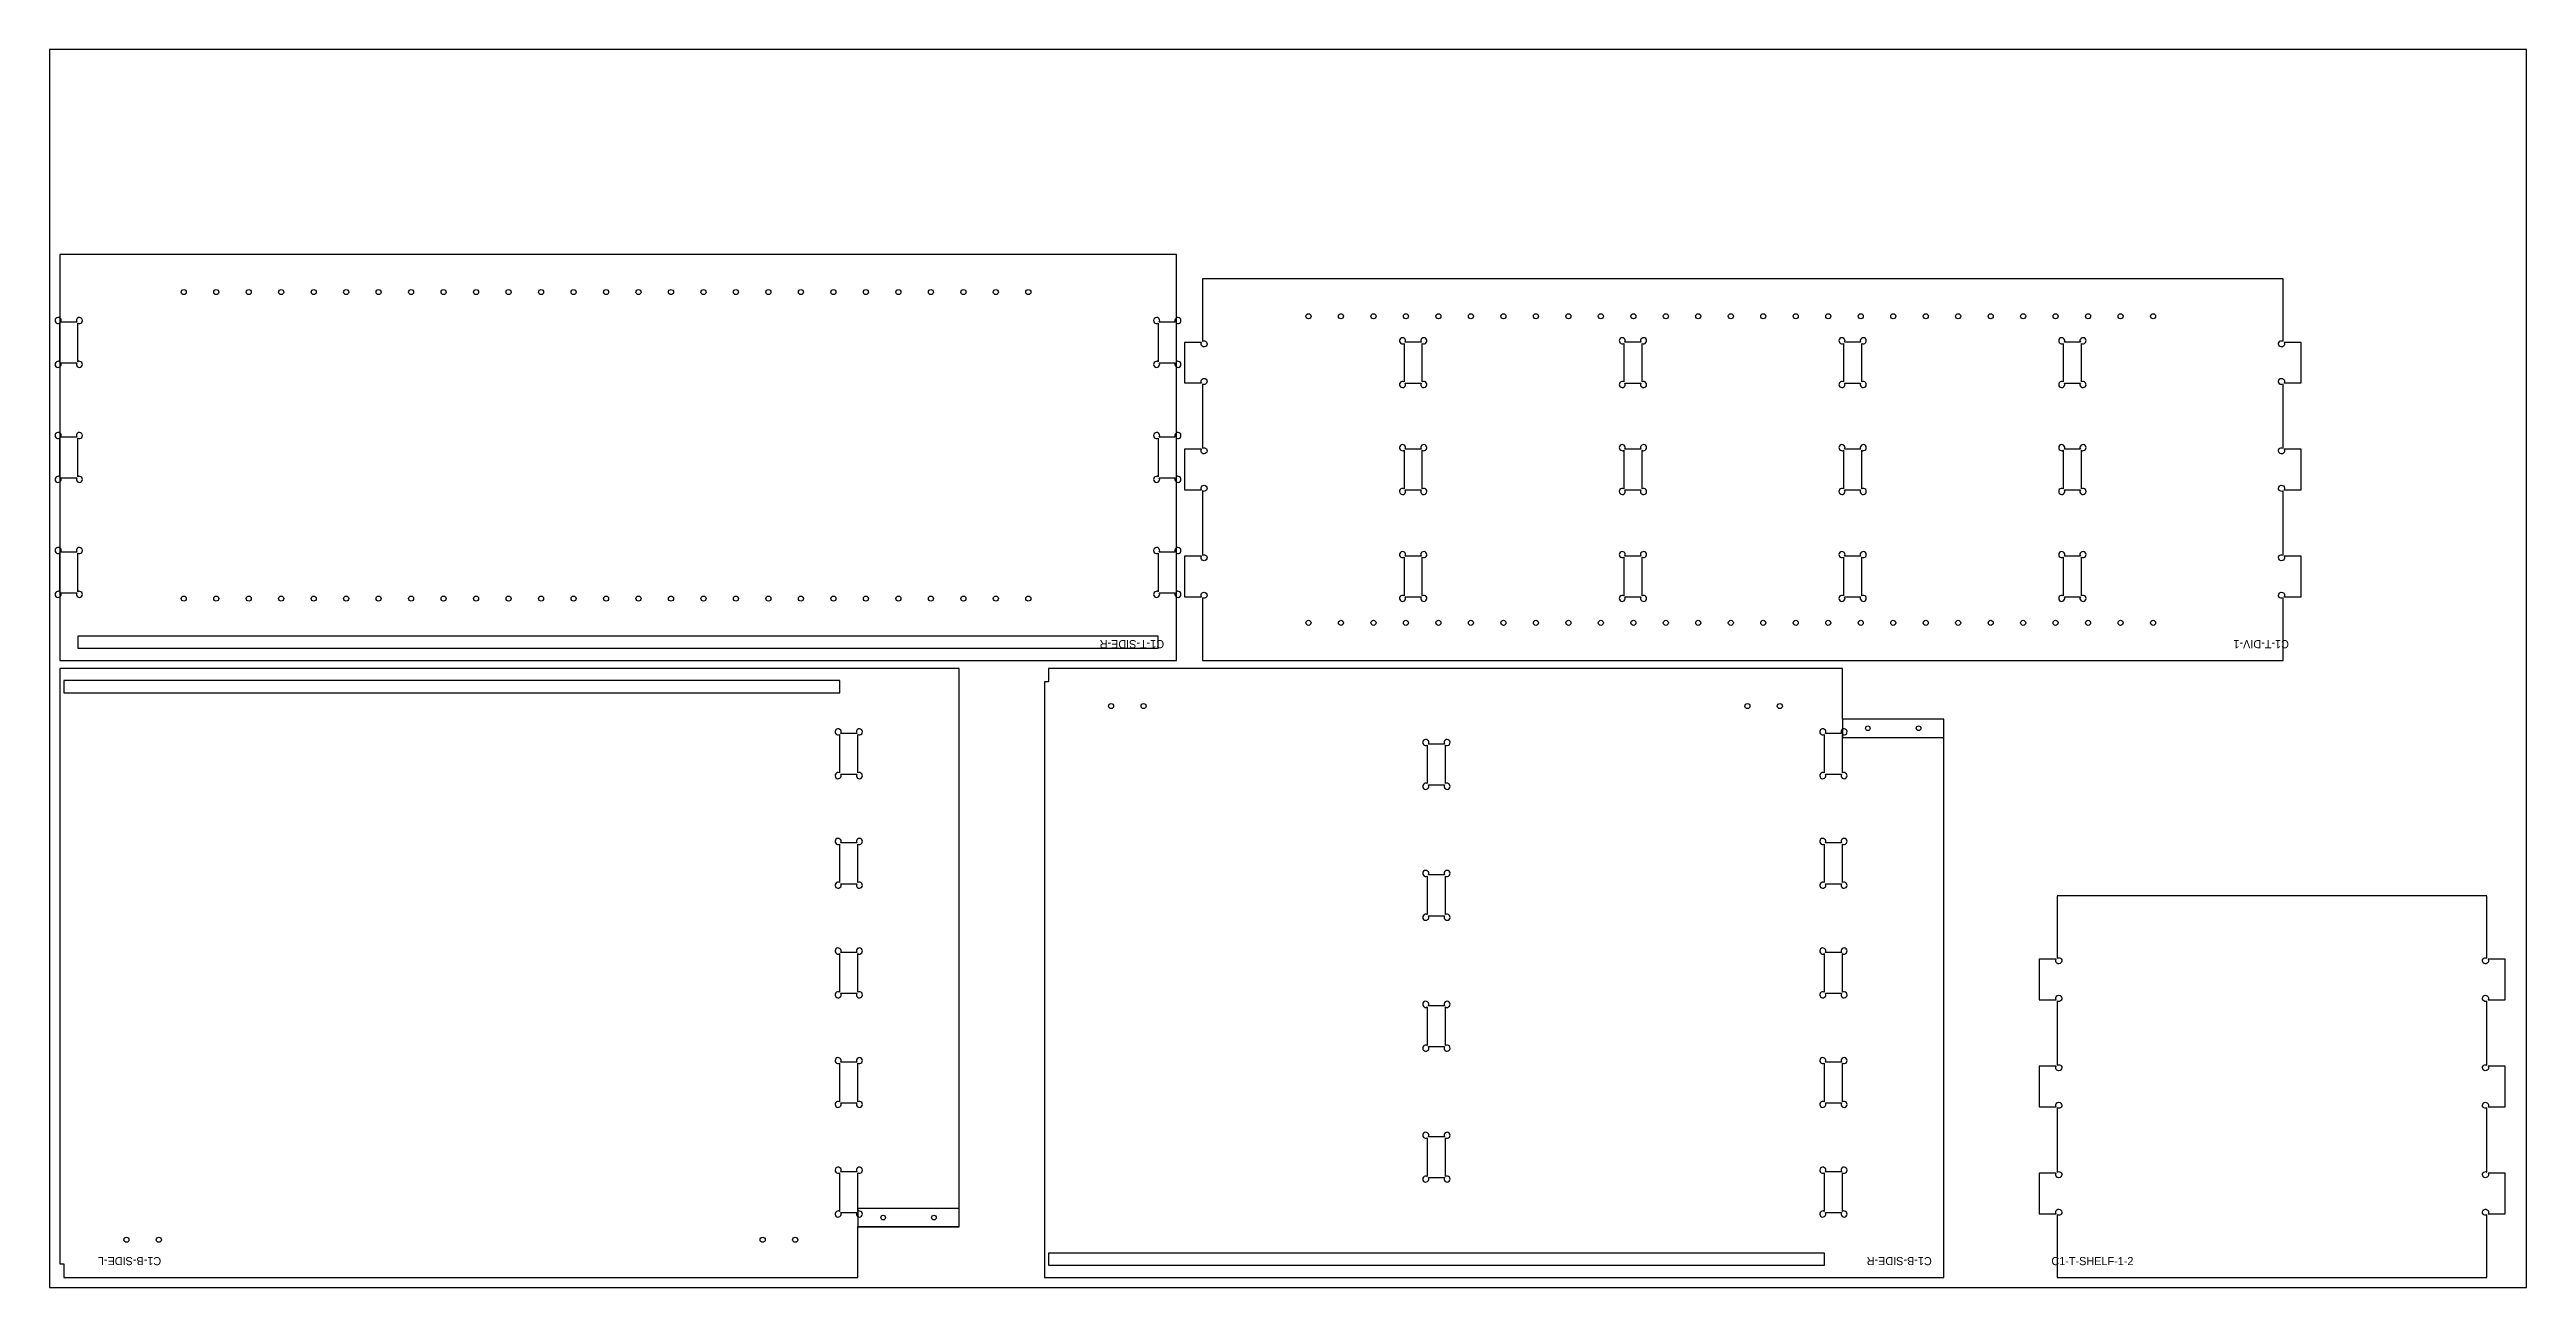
# Model space of a CAD drawing. Header units: millimetres. Extents: x 0 to 2440, y 0 to 1220.
import ezdxf

# ---------------------------------------------------------------- set-up
doc = ezdxf.new("R2010")
doc.units = ezdxf.units.MM
for name, color, linetype in [('DRILL_4.5_THRU', 5, 'CONTINUOUS'), ('DRILL_5_D12', 5, 'CONTINUOUS'), ('LABEL', 8, 'CONTINUOUS'), ('OUTLINE', 7, 'CONTINUOUS'), ('POCKET_D6', 3, 'CONTINUOUS'), ('SHEET', 8, 'CONTINUOUS'), ('THROUGH', 1, 'CONTINUOUS')]:
    doc.layers.add(name, color=color, linetype=linetype)

msp = doc.modelspace()

# ---------------------------------------------------------------- linework, layer by layer
at = {"layer": 'DRILL_4.5_THRU'}
for centre in [(1791.2, 551.1), (1841.2, 551.1), (821.2, 68.9), (871.2, 68.9)]:
    msp.add_circle(centre, 2.25, dxfattribs=at)
at = {"layer": 'DRILL_5_D12'}
for centre in [(132.2, 981), (164.2, 981), (196.2, 981), (228.2, 981), (260.2, 981), (292.2, 981), (324.2, 981), (356.2, 981), (388.2, 981), (420.2, 981), (452.2, 981), (484.2, 981), (516.2, 981), (548.2, 981), (580.2, 981), (612.2, 981), (644.2, 981), (676.2, 981), (708.2, 981), (740.2, 981), (772.2, 981), (804.2, 981), (836.2, 981), (868.2, 981), (900.2, 981), (932.2, 981), (964.2, 981), (1240.2, 957.1), (1272.2, 957.1), (1304.2, 957.1), (1336.2, 957.1), (1368.2, 957.1), (1400.2, 957.1), (1432.2, 957.1), (1464.2, 957.1), (1496.2, 957.1), (1528.2, 957.1), (1560.2, 957.1), (1592.2, 957.1), (1624.2, 957.1), (1656.2, 957.1), (1688.2, 957.1), (1720.2, 957.1), (1752.2, 957.1), (1784.2, 957.1), (1816.2, 957.1), (1848.2, 957.1), (1880.2, 957.1), (1912.2, 957.1), (1944.2, 957.1), (1976.2, 957.1), (2008.2, 957.1), (2040.2, 957.1), (2072.2, 957.1), (132.2, 678.9), (164.2, 678.9), (196.2, 678.9), (228.2, 678.9), (260.2, 678.9), (292.2, 678.9), (324.2, 678.9), (356.2, 678.9), (388.2, 678.9), (420.2, 678.9), (452.2, 678.9), (484.2, 678.9), (516.2, 678.9), (548.2, 678.9), (580.2, 678.9), (612.2, 678.9), (644.2, 678.9), (676.2, 678.9), (708.2, 678.9), (740.2, 678.9), (772.2, 678.9), (804.2, 678.9), (836.2, 678.9), (868.2, 678.9), (900.2, 678.9), (932.2, 678.9), (964.2, 678.9), (1240.2, 655), (1272.2, 655), (1304.2, 655), (1336.2, 655), (1368.2, 655), (1400.2, 655), (1432.2, 655), (1464.2, 655), (1496.2, 655), (1528.2, 655), (1560.2, 655), (1592.2, 655), (1624.2, 655), (1656.2, 655), (1688.2, 655), (1720.2, 655), (1752.2, 655), (1784.2, 655), (1816.2, 655), (1848.2, 655), (1880.2, 655), (1912.2, 655), (1944.2, 655), (1976.2, 655), (2008.2, 655), (2040.2, 655), (2072.2, 655), (1045.7, 573), (1077.7, 573), (1672.5, 573), (1704.5, 573), (75.7, 47), (107.7, 47), (702.5, 47), (734.5, 47)]:
    msp.add_circle(centre, 2.5, dxfattribs=at)
at = {"layer": 'OUTLINE'}
for points in [[(1110, 618), (1110, 1018), (10, 1018), (10, 618)], [(796.2, 10), (796.2, 60), (896.2, 60), (896.2, 610), (10, 610), (10, 23.15), (14, 23.15), (14, 10)], [(1866.2, 10), (1866.2, 560), (1766.2, 560), (1766.2, 610), (984, 610), (984, 596.85), (980, 596.85), (980, 10)]]:
    msp.add_lwpolyline(points, close=True, dxfattribs=at)
for points in [[(2200.2, 618), (2200.2, 679.585257, -7.595754), (2201.298076, 680.683333), (2218, 680.683333), (2218, 720.683333), (2201.298076, 720.683333, -7.595754), (2200.2, 721.78141), (2200.2, 784.951924, -7.595754), (2201.298076, 786.05), (2218, 786.05), (2218, 826.05), (2201.298076, 826.05, -7.595754), (2200.2, 827.148076), (2200.2, 890.31859, -7.595754), (2201.298076, 891.416667), (2218, 891.416667), (2218, 931.416667), (2201.298076, 931.416667, -7.595754), (2200.2, 932.514743), (2200.2, 994.1), (1135.8, 994.1), (1135.8, 932.514743, -7.595754), (1134.701924, 931.416667), (1118, 931.416667), (1118, 891.416667), (1134.701924, 891.416667, -7.595754), (1135.8, 890.31859), (1135.8, 827.148076, -7.595754), (1134.701924, 826.05), (1118, 826.05), (1118, 786.05), (1134.701924, 786.05, -7.595754), (1135.8, 784.951924), (1135.8, 721.78141, -7.595754), (1134.701924, 720.683333), (1118, 720.683333), (1118, 680.683333), (1134.701924, 680.683333, -7.595754), (1135.8, 679.585257), (1135.8, 618)], [(1977.8, 10), (2401.1, 10), (2401.1, 71.585257, -7.595754), (2402.198076, 72.683333), (2418.9, 72.683333), (2418.9, 112.683333), (2402.198076, 112.683333, -7.595754), (2401.1, 113.78141), (2401.1, 176.951924, -7.595754), (2402.198076, 178.05), (2418.9, 178.05), (2418.9, 218.05), (2402.198076, 218.05, -7.595754), (2401.1, 219.148076), (2401.1, 282.31859, -7.595754), (2402.198076, 283.416667), (2418.9, 283.416667), (2418.9, 323.416667), (2402.198076, 323.416667, -7.595754), (2401.1, 324.514743), (2401.1, 386.1), (1977.8, 386.1), (1977.8, 324.514743, -7.595754), (1976.701924, 323.416667), (1960, 323.416667), (1960, 283.416667), (1976.701924, 283.416667, -7.595754), (1977.8, 282.31859), (1977.8, 219.148076, -7.595754), (1976.701924, 218.05), (1960, 218.05), (1960, 178.05), (1976.701924, 178.05, -7.595754), (1977.8, 176.951924), (1977.8, 113.78141, -7.595754), (1976.701924, 112.683333), (1960, 112.683333), (1960, 72.683333), (1976.701924, 72.683333, -7.595754), (1977.8, 71.585257)]]:
    msp.add_lwpolyline(points, format="xyb", close=True, dxfattribs=at)
at = {"layer": 'POCKET_D6'}
for points in [[(1092.2, 629.925), (1092.2, 641.975), (27.8, 641.975), (27.8, 629.925)], [(778.4, 586.025), (778.4, 598.075), (14, 598.075), (14, 586.025)], [(1866.2, 542.125), (1866.2, 560.075), (1766.2, 560.075), (1766.2, 542.125)], [(896.2, 59.925), (896.2, 77.875), (796.2, 77.875), (796.2, 59.925)], [(1748.4, 21.925), (1748.4, 33.975), (984, 33.975), (984, 21.925)]]:
    msp.add_lwpolyline(points, close=True, dxfattribs=at)
at = {"layer": 'SHEET'}
msp.add_lwpolyline([(0, 0), (2440, 0), (2440, 1220), (0, 1220)], close=True, dxfattribs=at)
at = {"layer": 'THROUGH'}
for points in [[(26.776924, 911.258333, 7.595754), (27.875, 912.35641), (27.875, 950.310257, 7.595754), (26.776924, 951.408333), (11.023076, 951.408333, 7.595754), (9.925, 950.310257), (9.925, 912.35641, 7.595754), (11.023076, 911.258333)], [(1108.976924, 911.258333, 7.595754), (1110.075, 912.35641), (1110.075, 950.310257, 7.595754), (1108.976924, 951.408333), (1093.223076, 951.408333, 7.595754), (1092.125, 950.310257), (1092.125, 912.35641, 7.595754), (1093.223076, 911.258333)], [(1351.216924, 891.341667, 7.595754), (1352.315, 892.439743), (1352.315, 930.39359, 7.595754), (1351.216924, 931.491667), (1335.463076, 931.491667, 7.595754), (1334.365, 930.39359), (1334.365, 892.439743, 7.595754), (1335.463076, 891.341667)], [(1567.656924, 891.341667, 7.595754), (1568.755, 892.439743), (1568.755, 930.39359, 7.595754), (1567.656924, 931.491667), (1551.903076, 931.491667, 7.595754), (1550.805, 930.39359), (1550.805, 892.439743, 7.595754), (1551.903076, 891.341667)], [(1784.096924, 891.341667, 7.595754), (1785.195, 892.439743), (1785.195, 930.39359, 7.595754), (1784.096924, 931.491667), (1768.343076, 931.491667, 7.595754), (1767.245, 930.39359), (1767.245, 892.439743, 7.595754), (1768.343076, 891.341667)], [(2000.536924, 891.341667, 7.595754), (2001.635, 892.439743), (2001.635, 930.39359, 7.595754), (2000.536924, 931.491667), (1984.783076, 931.491667, 7.595754), (1983.685, 930.39359), (1983.685, 892.439743, 7.595754), (1984.783076, 891.341667)], [(26.776924, 797.925, 7.595754), (27.875, 799.023076), (27.875, 836.976924, 7.595754), (26.776924, 838.075), (11.023076, 838.075, 7.595754), (9.925, 836.976924), (9.925, 799.023076, 7.595754), (11.023076, 797.925)], [(1108.976924, 797.925, 7.595754), (1110.075, 799.023076), (1110.075, 836.976924, 7.595754), (1108.976924, 838.075), (1093.223076, 838.075, 7.595754), (1092.125, 836.976924), (1092.125, 799.023076, 7.595754), (1093.223076, 797.925)], [(1351.216924, 785.975, 7.595754), (1352.315, 787.073076), (1352.315, 825.026924, 7.595754), (1351.216924, 826.125), (1335.463076, 826.125, 7.595754), (1334.365, 825.026924), (1334.365, 787.073076, 7.595754), (1335.463076, 785.975)], [(1567.656924, 785.975, 7.595754), (1568.755, 787.073076), (1568.755, 825.026924, 7.595754), (1567.656924, 826.125), (1551.903076, 826.125, 7.595754), (1550.805, 825.026924), (1550.805, 787.073076, 7.595754), (1551.903076, 785.975)], [(1784.096924, 785.975, 7.595754), (1785.195, 787.073076), (1785.195, 825.026924, 7.595754), (1784.096924, 826.125), (1768.343076, 826.125, 7.595754), (1767.245, 825.026924), (1767.245, 787.073076, 7.595754), (1768.343076, 785.975)], [(2000.536924, 785.975, 7.595754), (2001.635, 787.073076), (2001.635, 825.026924, 7.595754), (2000.536924, 826.125), (1984.783076, 826.125, 7.595754), (1983.685, 825.026924), (1983.685, 787.073076, 7.595754), (1984.783076, 785.975)], [(26.776924, 684.591667, 7.595754), (27.875, 685.689743), (27.875, 723.64359, 7.595754), (26.776924, 724.741667), (11.023076, 724.741667, 7.595754), (9.925, 723.64359), (9.925, 685.689743, 7.595754), (11.023076, 684.591667)], [(1108.976924, 684.591667, 7.595754), (1110.075, 685.689743), (1110.075, 723.64359, 7.595754), (1108.976924, 724.741667), (1093.223076, 724.741667, 7.595754), (1092.125, 723.64359), (1092.125, 685.689743, 7.595754), (1093.223076, 684.591667)], [(1351.216924, 680.608333, 7.595754), (1352.315, 681.70641), (1352.315, 719.660257, 7.595754), (1351.216924, 720.758333), (1335.463076, 720.758333, 7.595754), (1334.365, 719.660257), (1334.365, 681.70641, 7.595754), (1335.463076, 680.608333)], [(1567.656924, 680.608333, 7.595754), (1568.755, 681.70641), (1568.755, 719.660257, 7.595754), (1567.656924, 720.758333), (1551.903076, 720.758333, 7.595754), (1550.805, 719.660257), (1550.805, 681.70641, 7.595754), (1551.903076, 680.608333)], [(1784.096924, 680.608333, 7.595754), (1785.195, 681.70641), (1785.195, 719.660257, 7.595754), (1784.096924, 720.758333), (1768.343076, 720.758333, 7.595754), (1767.245, 719.660257), (1767.245, 681.70641, 7.595754), (1768.343076, 680.608333)], [(2000.536924, 680.608333, 7.595754), (2001.635, 681.70641), (2001.635, 719.660257, 7.595754), (2000.536924, 720.758333), (1984.783076, 720.758333, 7.595754), (1983.685, 719.660257), (1983.685, 681.70641, 7.595754), (1984.783076, 680.608333)], [(795.176924, 505.925, 7.595754), (796.275, 507.023076), (796.275, 544.976924, 7.595754), (795.176924, 546.075), (779.423076, 546.075, 7.595754), (778.325, 544.976924), (778.325, 507.023076, 7.595754), (779.423076, 505.925)], [(1374.076924, 495.4125, 7.595754), (1375.175, 496.510576), (1375.175, 534.464424, 7.595754), (1374.076924, 535.5625), (1358.323076, 535.5625, 7.595754), (1357.225, 534.464424), (1357.225, 496.510576, 7.595754), (1358.323076, 495.4125)], [(1765.176924, 505.925, 7.595754), (1766.275, 507.023076), (1766.275, 544.976924, 7.595754), (1765.176924, 546.075), (1749.423076, 546.075, 7.595754), (1748.325, 544.976924), (1748.325, 507.023076, 7.595754), (1749.423076, 505.925)], [(795.176924, 397.925, 7.595754), (796.275, 399.023076), (796.275, 436.976924, 7.595754), (795.176924, 438.075), (779.423076, 438.075, 7.595754), (778.325, 436.976924), (778.325, 399.023076, 7.595754), (779.423076, 397.925)], [(1765.176924, 397.925, 7.595754), (1766.275, 399.023076), (1766.275, 436.976924, 7.595754), (1765.176924, 438.075), (1749.423076, 438.075, 7.595754), (1748.325, 436.976924), (1748.325, 399.023076, 7.595754), (1749.423076, 397.925)], [(1374.076924, 366.3875, 7.595754), (1375.175, 367.485576), (1375.175, 405.439424, 7.595754), (1374.076924, 406.5375), (1358.323076, 406.5375, 7.595754), (1357.225, 405.439424), (1357.225, 367.485576, 7.595754), (1358.323076, 366.3875)], [(795.176924, 289.925, 7.595754), (796.275, 291.023076), (796.275, 328.976924, 7.595754), (795.176924, 330.075), (779.423076, 330.075, 7.595754), (778.325, 328.976924), (778.325, 291.023076, 7.595754), (779.423076, 289.925)], [(1765.176924, 289.925, 7.595754), (1766.275, 291.023076), (1766.275, 328.976924, 7.595754), (1765.176924, 330.075), (1749.423076, 330.075, 7.595754), (1748.325, 328.976924), (1748.325, 291.023076, 7.595754), (1749.423076, 289.925)], [(1374.076924, 237.3625, 7.595754), (1375.175, 238.460576), (1375.175, 276.414424, 7.595754), (1374.076924, 277.5125), (1358.323076, 277.5125, 7.595754), (1357.225, 276.414424), (1357.225, 238.460576, 7.595754), (1358.323076, 237.3625)], [(795.176924, 181.925, 7.595754), (796.275, 183.023076), (796.275, 220.976924, 7.595754), (795.176924, 222.075), (779.423076, 222.075, 7.595754), (778.325, 220.976924), (778.325, 183.023076, 7.595754), (779.423076, 181.925)], [(1765.176924, 181.925, 7.595754), (1766.275, 183.023076), (1766.275, 220.976924, 7.595754), (1765.176924, 222.075), (1749.423076, 222.075, 7.595754), (1748.325, 220.976924), (1748.325, 183.023076, 7.595754), (1749.423076, 181.925)], [(1374.076924, 108.3375, 7.595754), (1375.175, 109.435576), (1375.175, 147.389424, 7.595754), (1374.076924, 148.4875), (1358.323076, 148.4875, 7.595754), (1357.225, 147.389424), (1357.225, 109.435576, 7.595754), (1358.323076, 108.3375)], [(795.176924, 73.925, 7.595754), (796.275, 75.023076), (796.275, 112.976924, 7.595754), (795.176924, 114.075), (779.423076, 114.075, 7.595754), (778.325, 112.976924), (778.325, 75.023076, 7.595754), (779.423076, 73.925)], [(1765.176924, 73.925, 7.595754), (1766.275, 75.023076), (1766.275, 112.976924, 7.595754), (1765.176924, 114.075), (1749.423076, 114.075, 7.595754), (1748.325, 112.976924), (1748.325, 75.023076, 7.595754), (1749.423076, 73.925)]]:
    msp.add_lwpolyline(points, format="xyb", close=True, dxfattribs=at)

# ---------------------------------------------------------------- texts
at = {"layer": 'LABEL'}
for s, p in [('C1-T-SIDE-R', (1098, 638)), ('C1-T-DIV-1', (2206, 638)), ('C1-B-SIDE-L', (110, 30)), ('C1-B-SIDE-R', (1854.2, 30))]:
    msp.add_text(s, height=8, rotation=180, dxfattribs=at).set_placement(p)
msp.add_text('C1-T-SHELF-1-2', height=8, dxfattribs=at).set_placement((1972, 22))

doc.saveas('drawing.dxf')
